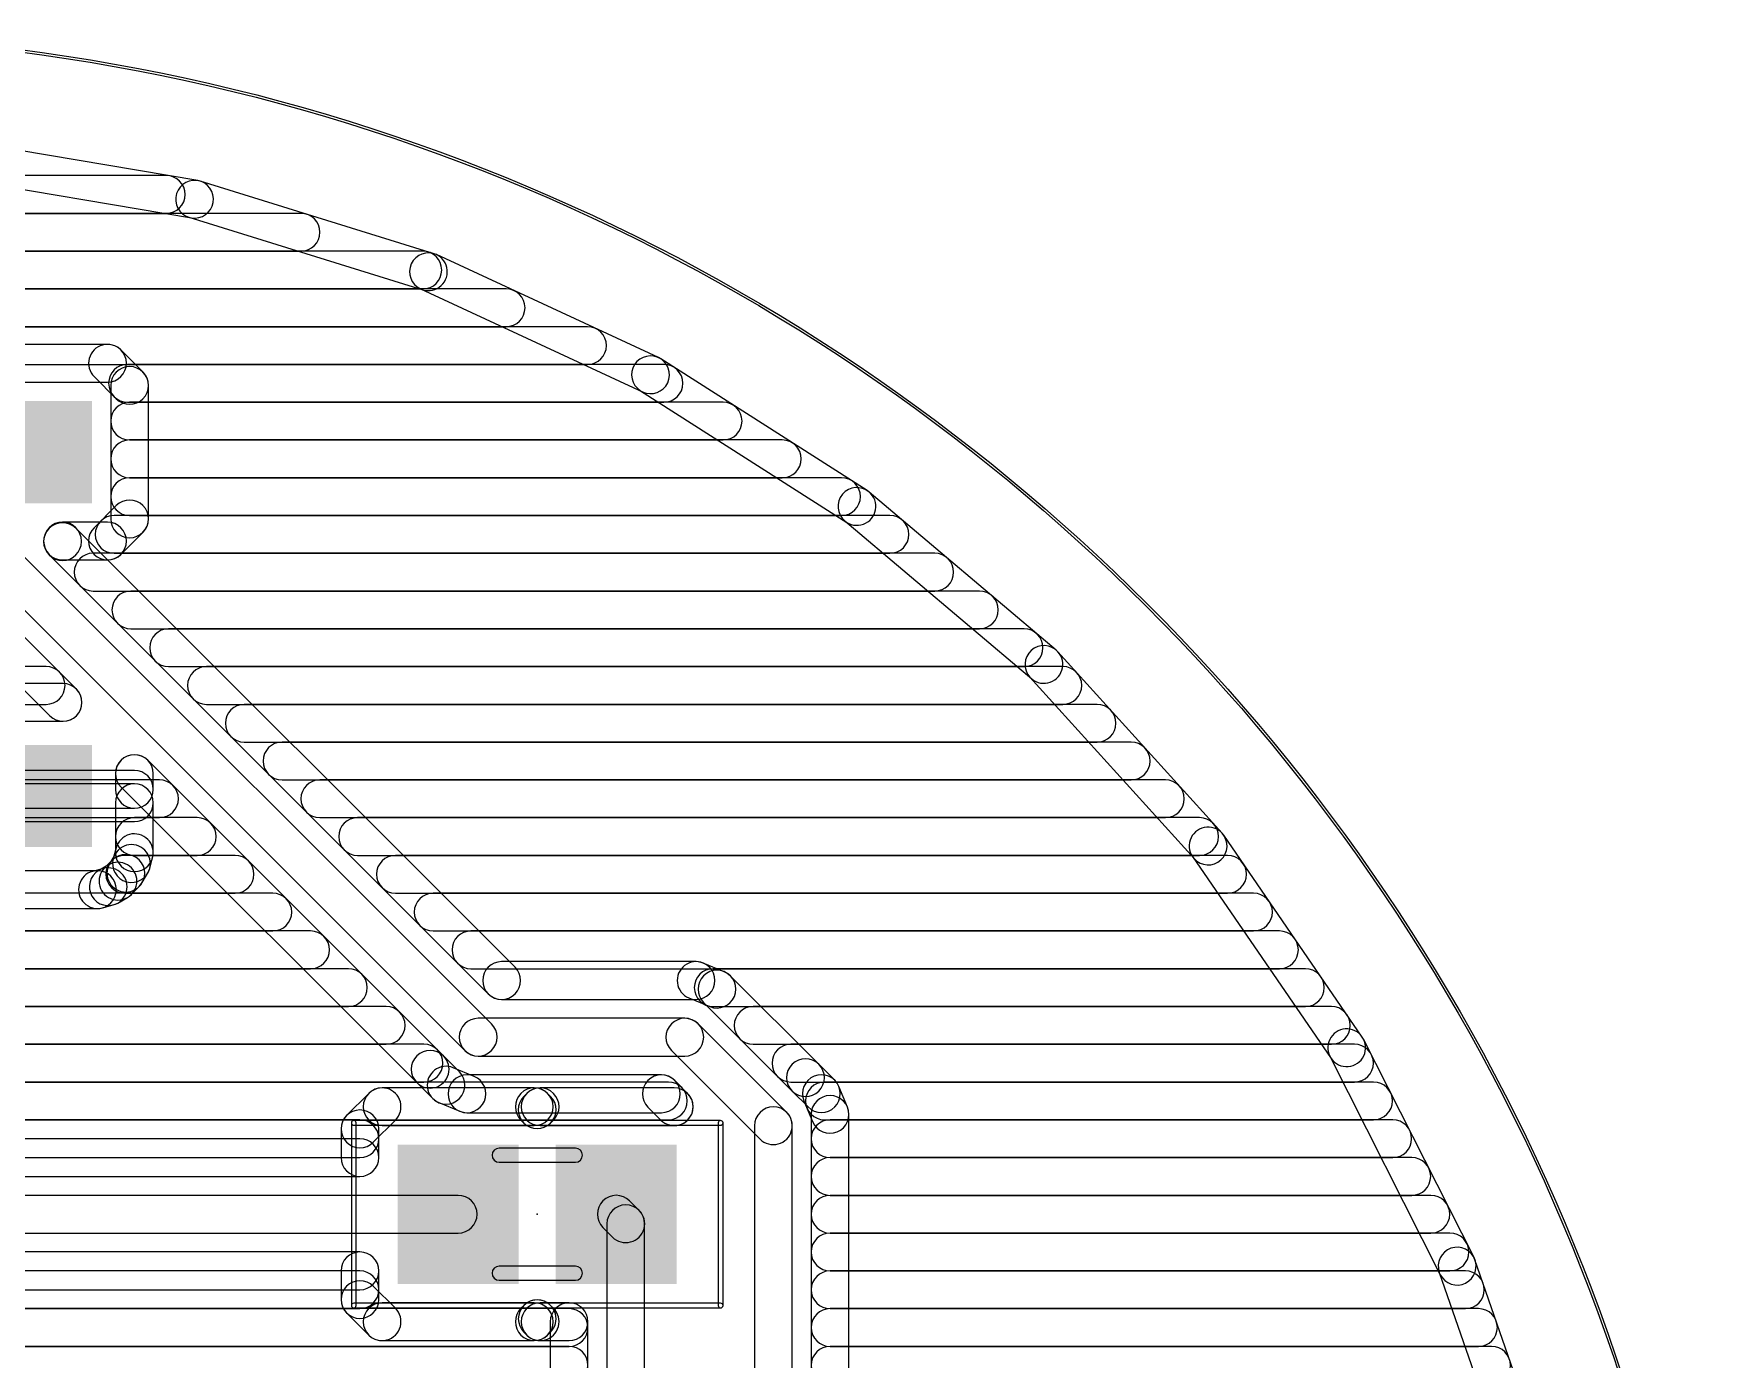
# Model space of a CAD drawing. Extents: x 0.6 to 42.5, y 1.3 to 43.2.
# Drawn here: x 24.43 to 42.55, y 28.92 to 43.18 of the extents above; entities that cross this region are included whole.
import ezdxf

# ---------------------------------------------------------------- set-up
doc = ezdxf.new("R2010")
doc.units = 0
for name, color, linetype in [('1', 22, 'CONTINUOUS'), ('20', 7, 'CONTINUOUS'), ('23', 7, 'CONTINUOUS'), ('39', 22, 'CONTINUOUS'), ('51', 253, 'CONTINUOUS')]:
    doc.layers.add(name, color=color, linetype=linetype)

# ---------------------------------------------------------------- blocks, each defined once
blk = doc.blocks.new('RECT')
blk.add_solid([(-0.5, -0.5), (0.5, -0.5), (-0.5, 0.5), (0.5, 0.5)])

msp = doc.modelspace()

# ---------------------------------------------------------------- linework, layer by layer
at = {"layer": '1'}
for points in [[(23.5294, 41.6391), (26.1262, 41.2011, 1), (26.1938, 41.6018), (23.597, 42.0398, 1)], [(17.4254, 41.2496), (25.8556, 41.2496, 1), (25.8556, 41.656), (17.4254, 41.656, 1)], [(26.0998, 41.2074), (28.615, 40.4272, 1), (28.7354, 40.8153), (26.2202, 41.5955, 1)], [(15.7312, 40.8432), (27.3046, 40.8432, 1), (27.3046, 41.2496), (15.7312, 41.2496, 1)], [(14.676, 40.4368), (28.6147, 40.4368, 1), (28.6147, 40.8432), (14.676, 40.8432, 1)], [(28.5896, 40.4369), (30.9784, 39.3284, 1), (31.1495, 39.6971), (28.7607, 40.8056, 1)], [(14.092, 40.0304), (29.5105, 40.0304, 1), (29.5105, 40.4368), (14.092, 40.4368, 1)], [(14.9839, 39.624), (30.3863, 39.624, 1), (30.3863, 40.0304), (14.9839, 40.0304, 1)], [(25.2233, 39.8396), (22.8867, 39.8396, 1), (22.8867, 39.4332), (25.2233, 39.4332, 1)], [(25.6051, 39.542), (25.367, 39.7801, 1), (25.0797, 39.4927), (25.3177, 39.2547, 1)], [(30.9546, 39.3415), (33.1743, 37.9245, 1), (33.393, 38.267), (31.1733, 39.684, 1)], [(25.4389, 39.2176), (31.2079, 39.2176, 1), (31.2079, 39.624), (25.4389, 39.624, 1)], [(25.6646, 37.9617), (25.6646, 39.3983, 1), (25.2582, 39.3983), (25.2582, 37.9617, 1)], [(25.4614, 38.8112), (31.8446, 38.8112, 1), (31.8446, 39.2176), (25.4614, 39.2176, 1)], [(25.4614, 38.4048), (32.4812, 38.4048, 1), (32.4812, 38.8112), (25.4614, 38.8112, 1)], [(25.4614, 37.9984), (33.1178, 37.9984, 1), (33.1178, 38.4048), (25.4614, 38.4048, 1)], [(33.1524, 37.9406), (35.1635, 36.2403, 1), (35.4258, 36.5507), (33.4148, 38.2509, 1)], [(25.367, 37.5799), (25.6051, 37.818, 1), (25.3177, 38.1053), (25.0797, 37.8673, 1)], [(24.9428, 37.7175), (24.9428, 37.7236, 1), (24.5364, 37.7236), (24.5364, 37.7175, 1)], [(24.7396, 37.5204), (25.2233, 37.5204, 1), (25.2233, 37.9268), (24.7396, 37.9268, 1)], [(29.6062, 33.1383), (24.8833, 37.8612, 1), (24.5959, 37.5738), (29.3188, 32.8509, 1)], [(25.2949, 37.592), (33.6391, 37.592, 1), (33.6391, 37.9984), (25.2949, 37.9984, 1)], [(23.9863, 37.3213), (29.0663, 32.2413, 1), (29.3537, 32.5287), (24.2737, 37.6087, 1)], [(25.0683, 37.1856), (34.1198, 37.1856, 1), (34.1198, 37.592), (25.0683, 37.592, 1)], [(23.4695, 36.976), (24.602, 35.8435, 1), (24.8894, 36.1309), (23.7569, 37.2634, 1)], [(25.4747, 36.7792), (34.6005, 36.7792, 1), (34.6005, 37.1856), (25.4747, 37.1856, 1)], [(25.8811, 36.3728), (35.0812, 36.3728, 1), (35.0812, 36.7792), (25.8811, 36.7792, 1)], [(35.144, 36.2592), (36.9104, 34.3061, 1), (37.2118, 34.5787), (35.4454, 36.5318, 1)], [(15.9013, 35.9664), (24.5633, 35.9664, 1), (24.5633, 36.3728), (15.9013, 36.3728, 1)], [(26.2875, 35.9664), (35.499, 35.9664, 1), (35.499, 36.3728), (26.2875, 36.3728, 1)], [(24.7457, 36.1904), (24.1268, 36.1904, 1), (24.1268, 35.784), (24.7457, 35.784, 1)], [(26.6939, 35.56), (35.8666, 35.56, 1), (35.8666, 35.9664), (26.6939, 35.9664, 1)], [(27.1003, 35.1536), (36.2341, 35.1536, 1), (36.2341, 35.56), (27.1003, 35.56, 1)], [(25.7154, 35.0518), (25.7154, 35.2207, 1), (25.309, 35.2207), (25.309, 35.0518, 1)], [(25.3685, 35.077), (28.5495, 31.896, 1), (28.8369, 32.1834), (25.6559, 35.3644, 1)], [(24.1268, 34.8486), (25.5122, 34.8486, 1), (25.5122, 35.255), (24.1268, 35.255, 1)], [(24.1268, 34.7472), (25.7825, 34.7472, 1), (25.7825, 35.1536), (24.1268, 35.1536, 1)], [(27.5067, 34.7472), (36.6017, 34.7472, 1), (36.6017, 35.1536), (27.5067, 35.1536, 1)], [(25.5122, 35.1114), (24.1268, 35.1114, 1), (24.1268, 34.705), (25.5122, 34.705, 1)], [(25.7154, 34.3698), (25.7154, 34.9082, 1), (25.309, 34.9082), (25.309, 34.3698, 1)], [(25.5122, 34.3408), (26.1889, 34.3408, 1), (26.1889, 34.7472), (25.5122, 34.7472, 1)], [(27.9131, 34.3408), (36.9693, 34.3408, 1), (36.9693, 34.7472), (27.9131, 34.7472, 1)], [(36.8936, 34.3274), (38.384, 32.1563, 1), (38.719, 32.3863), (37.2286, 34.5574, 1)], [(25.5968, 34.0477), (25.657, 34.1519, 1), (25.3051, 34.3551), (25.2449, 34.2509, 1)], [(25.6773, 34.2009), (25.7085, 34.3172, 1), (25.3159, 34.4224), (25.2848, 34.3061, 1)], [(25.3331, 33.828), (25.4373, 33.8882, 1), (25.2341, 34.2401), (25.1299, 34.1799, 1)], [(25.4794, 33.9205), (25.5645, 34.0056, 1), (25.2772, 34.293), (25.192, 34.2078, 1)], [(25.4092, 33.9344), (26.5953, 33.9344, 1), (26.5953, 34.3408), (25.4092, 34.3408, 1)], [(28.3195, 33.9344), (37.2704, 33.9344, 1), (37.2704, 34.3408), (28.3195, 34.3408, 1)], [(24.1268, 33.7696), (25.1152, 33.7696, 1), (25.1152, 34.176), (24.1268, 34.176, 1)], [(25.1678, 33.7765), (25.2841, 33.8077, 1), (25.1789, 34.2002), (25.0626, 34.1691, 1)], [(5.6133, 33.528), (27.0017, 33.528, 1), (27.0017, 33.9344), (5.6133, 33.9344, 1)], [(28.7259, 33.528), (37.5493, 33.528, 1), (37.5493, 33.9344), (28.7259, 33.9344, 1)], [(5.3036, 33.1216), (27.4081, 33.1216, 1), (27.4081, 33.528), (5.3036, 33.528, 1)], [(29.1323, 33.1216), (37.8283, 33.1216, 1), (37.8283, 33.528), (29.1323, 33.528, 1)], [(31.5538, 33.1978), (29.4625, 33.1978, 1), (29.4625, 32.7914), (31.5538, 32.7914, 1)], [(31.8556, 33.0895), (31.6315, 33.1823, 1), (31.476, 32.8069), (31.7, 32.7141, 1)], [(5.0629, 32.7152), (27.8145, 32.7152, 1), (27.8145, 33.1216), (5.0629, 33.1216, 1)], [(31.7377, 32.7152), (38.1073, 32.7152, 1), (38.1073, 33.1216), (31.7377, 33.1216, 1)], [(32.874, 32.093), (31.9215, 33.0455, 1), (31.6341, 32.7581), (32.5866, 31.8056, 1)], [(4.8222, 32.3088), (28.2209, 32.3088, 1), (28.2209, 32.7152), (4.8222, 32.7152, 1)], [(32.1676, 32.3088), (38.3863, 32.3088, 1), (38.3863, 32.7152), (32.1676, 32.7152, 1)], [(29.21, 32.1818), (31.4325, 32.1818, 1), (31.4325, 32.5882), (29.21, 32.5882, 1)], [(31.2888, 32.2413), (32.2413, 31.2888, 1), (32.5287, 31.5762), (31.5762, 32.5287, 1)], [(38.3701, 32.1797), (39.5578, 29.8293, 1), (39.9206, 30.0126), (38.7329, 32.363, 1)], [(17.0647, 31.9024), (28.6273, 31.9024, 1), (28.6273, 32.3088), (17.0647, 32.3088, 1)], [(32.574, 31.9024), (38.6352, 31.9024, 1), (38.6352, 32.3088), (32.574, 32.3088, 1)], [(28.5495, 31.896), (28.721, 31.7245, 1), (29.0084, 32.0119), (28.8369, 32.1834, 1)], [(28.7869, 31.6805), (29.011, 31.5877, 1), (29.1665, 31.9631), (28.9424, 32.0559, 1)], [(33.0455, 31.9215), (32.874, 32.093, 1), (32.5866, 31.8056), (32.7581, 31.6341, 1)], [(17.0822, 31.496), (31.2562, 31.496, 1), (31.2562, 31.9024), (17.0822, 31.9024, 1)], [(29.0887, 31.5722), (31.18, 31.5722, 1), (31.18, 31.9786), (29.0887, 31.9786, 1)], [(31.0363, 31.6317), (31.1753, 31.4927, 1), (31.4627, 31.7801), (31.3237, 31.9191, 1)], [(33.1823, 31.6315), (33.0895, 31.8556, 1), (32.7141, 31.7), (32.8069, 31.476, 1)], [(32.9344, 31.496), (38.8406, 31.496, 1), (38.8406, 31.9024), (32.9344, 31.9024, 1)], [(28.033, 31.7801), (27.7949, 31.542, 1), (28.0823, 31.2547), (28.3203, 31.4927, 1)], [(29.8133, 31.8396), (28.1767, 31.8396, 1), (28.1767, 31.4332), (29.8133, 31.4332, 1)], [(29.9887, 31.7484), (29.957, 31.7801, 1), (29.6696, 31.4927), (29.7013, 31.4611, 1)], [(29.733, 31.7801), (29.7013, 31.7484, 1), (29.9887, 31.461), (30.0203, 31.4927, 1)], [(31.319, 31.8396), (29.8767, 31.8396, 1), (29.8767, 31.4332), (31.319, 31.4332, 1)], [(33.1978, 28.51), (33.1978, 31.5538, 1), (32.7914, 31.5538), (32.7914, 28.51, 1)], [(27.7354, 31.3983), (27.7354, 31.0896, 1), (28.1418, 31.0896), (28.1418, 31.3983, 1)], [(32.1818, 31.4325), (32.1818, 28.2575, 1), (32.5882, 28.2575), (32.5882, 31.4325, 1)], [(22.9669, 31.0896), (27.9386, 31.0896, 1), (27.9386, 31.496), (22.9669, 31.496, 1)], [(32.9946, 31.0896), (39.046, 31.0896, 1), (39.046, 31.496), (32.9946, 31.496, 1)], [(27.9386, 31.2928), (23.0114, 31.2928, 1), (23.0114, 30.8864), (27.9386, 30.8864, 1)], [(32.9946, 30.6832), (39.2513, 30.6832, 1), (39.2513, 31.0896), (32.9946, 31.0896, 1)], [(28.995, 30.6832), (22.005, 30.6832, 1), (22.005, 30.2768), (28.995, 30.2768, 1)], [(30.9412, 30.5212), (30.8387, 30.6237, 1), (30.5513, 30.3363), (30.6538, 30.2338, 1)], [(32.9946, 30.2768), (39.4567, 30.2768, 1), (39.4567, 30.6832), (32.9946, 30.6832, 1)], [(31.0007, 28.2575), (31.0007, 30.3775, 1), (30.5943, 30.3775), (30.5943, 28.2575, 1)], [(32.9946, 29.8704), (39.6621, 29.8704, 1), (39.6621, 30.2768), (32.9946, 30.2768, 1)], [(39.5473, 29.8543), (40.4111, 27.3666, 1), (40.795, 27.4999), (39.9312, 29.9876, 1)], [(23.0114, 29.6672), (27.9386, 29.6672, 1), (27.9386, 30.0736), (23.0114, 30.0736, 1)], [(27.7354, 29.8704), (27.7354, 29.5617, 1), (28.1418, 29.5617), (28.1418, 29.8704, 1)], [(22.9669, 29.464), (27.9386, 29.464, 1), (27.9386, 29.8704), (22.9669, 29.8704, 1)], [(27.7949, 29.418), (28.033, 29.1799, 1), (28.3203, 29.4673), (28.0823, 29.7053, 1)], [(32.9946, 29.464), (39.8273, 29.464, 1), (39.8273, 29.8704), (32.9946, 29.8704, 1)], [(29.957, 29.1799), (29.9887, 29.2116, 1), (29.7013, 29.4989), (29.6696, 29.4673, 1)], [(29.7013, 29.2116), (29.733, 29.1799, 1), (30.0203, 29.4673), (29.9887, 29.4989, 1)], [(18.5913, 29.0576), (30.1879, 29.0576, 1), (30.1879, 29.464), (18.5913, 29.464, 1)], [(28.1767, 29.1204), (29.8133, 29.1204, 1), (29.8133, 29.5268), (28.1767, 29.5268, 1)], [(29.8767, 29.1204), (30.1879, 29.1204, 1), (30.1879, 29.5268), (29.8767, 29.5268, 1)], [(29.9847, 29.3236), (29.9847, 28.1362, 1), (30.3911, 28.1362), (30.3911, 29.3236, 1)], [(32.9946, 29.0576), (39.9684, 29.0576, 1), (39.9684, 29.464), (32.9946, 29.464, 1)], [(18.9977, 28.6512), (30.1879, 28.6512, 1), (30.1879, 29.0576), (18.9977, 29.0576, 1)], [(32.9946, 28.6512), (40.1095, 28.6512, 1), (40.1095, 29.0576), (32.9946, 29.0576, 1)]]:
    msp.add_lwpolyline(points, format="xyb", close=True, dxfattribs=at)
at = {"layer": '20'}
for radius in [20.9581, 20.9327]:
    msp.add_circle((21.59, 22.225), radius, dxfattribs=at)
at = {"layer": '23'}
msp.add_point((29.845, 30.48), dxfattribs=at)
at = {"layer": '39'}
for points in [[(27.872, 31.4376), (31.818, 31.4376, 1), (31.818, 31.4884), (27.872, 31.4884, 1)], [(27.8974, 29.497), (27.8974, 31.463, 1), (27.8466, 31.463), (27.8466, 29.497, 1)], [(31.7926, 31.463), (31.7926, 29.497, 1), (31.8434, 29.497), (31.8434, 31.463, 1)], [(31.818, 29.5224), (27.872, 29.5224, 1), (27.872, 29.4716), (31.818, 29.4716, 1)]]:
    msp.add_lwpolyline(points, format="xyb", close=True, dxfattribs=at)
at = {"layer": '51'}
for points in [[(29.435, 31.0388), (30.255, 31.0388, 1), (30.255, 31.1912), (29.435, 31.1912, 1)], [(29.435, 29.7688), (30.255, 29.7688, 1), (30.255, 29.9212), (29.435, 29.9212, 1)]]:
    msp.add_lwpolyline(points, format="xyb", close=True, dxfattribs=at)

# ---------------------------------------------------------------- block references
at = {"layer": '1'}
for p, xscale, yscale in [((24.055, 38.68), 2, 1.1), ((24.055, 34.98), 2, 1.1), ((28.995, 30.48), 1.3, 1.5), ((30.695, 30.48), 1.3, 1.5)]:
    msp.add_blockref('RECT', p, dxfattribs=dict(at, xscale=xscale, yscale=yscale))
at = {"layer": '51', "xscale": 0.65, "yscale": 1.4}
for p in [(29.1032, 30.4815), (30.5764, 30.4815)]:
    msp.add_blockref('RECT', p, dxfattribs=at)

doc.saveas('drawing.dxf')
